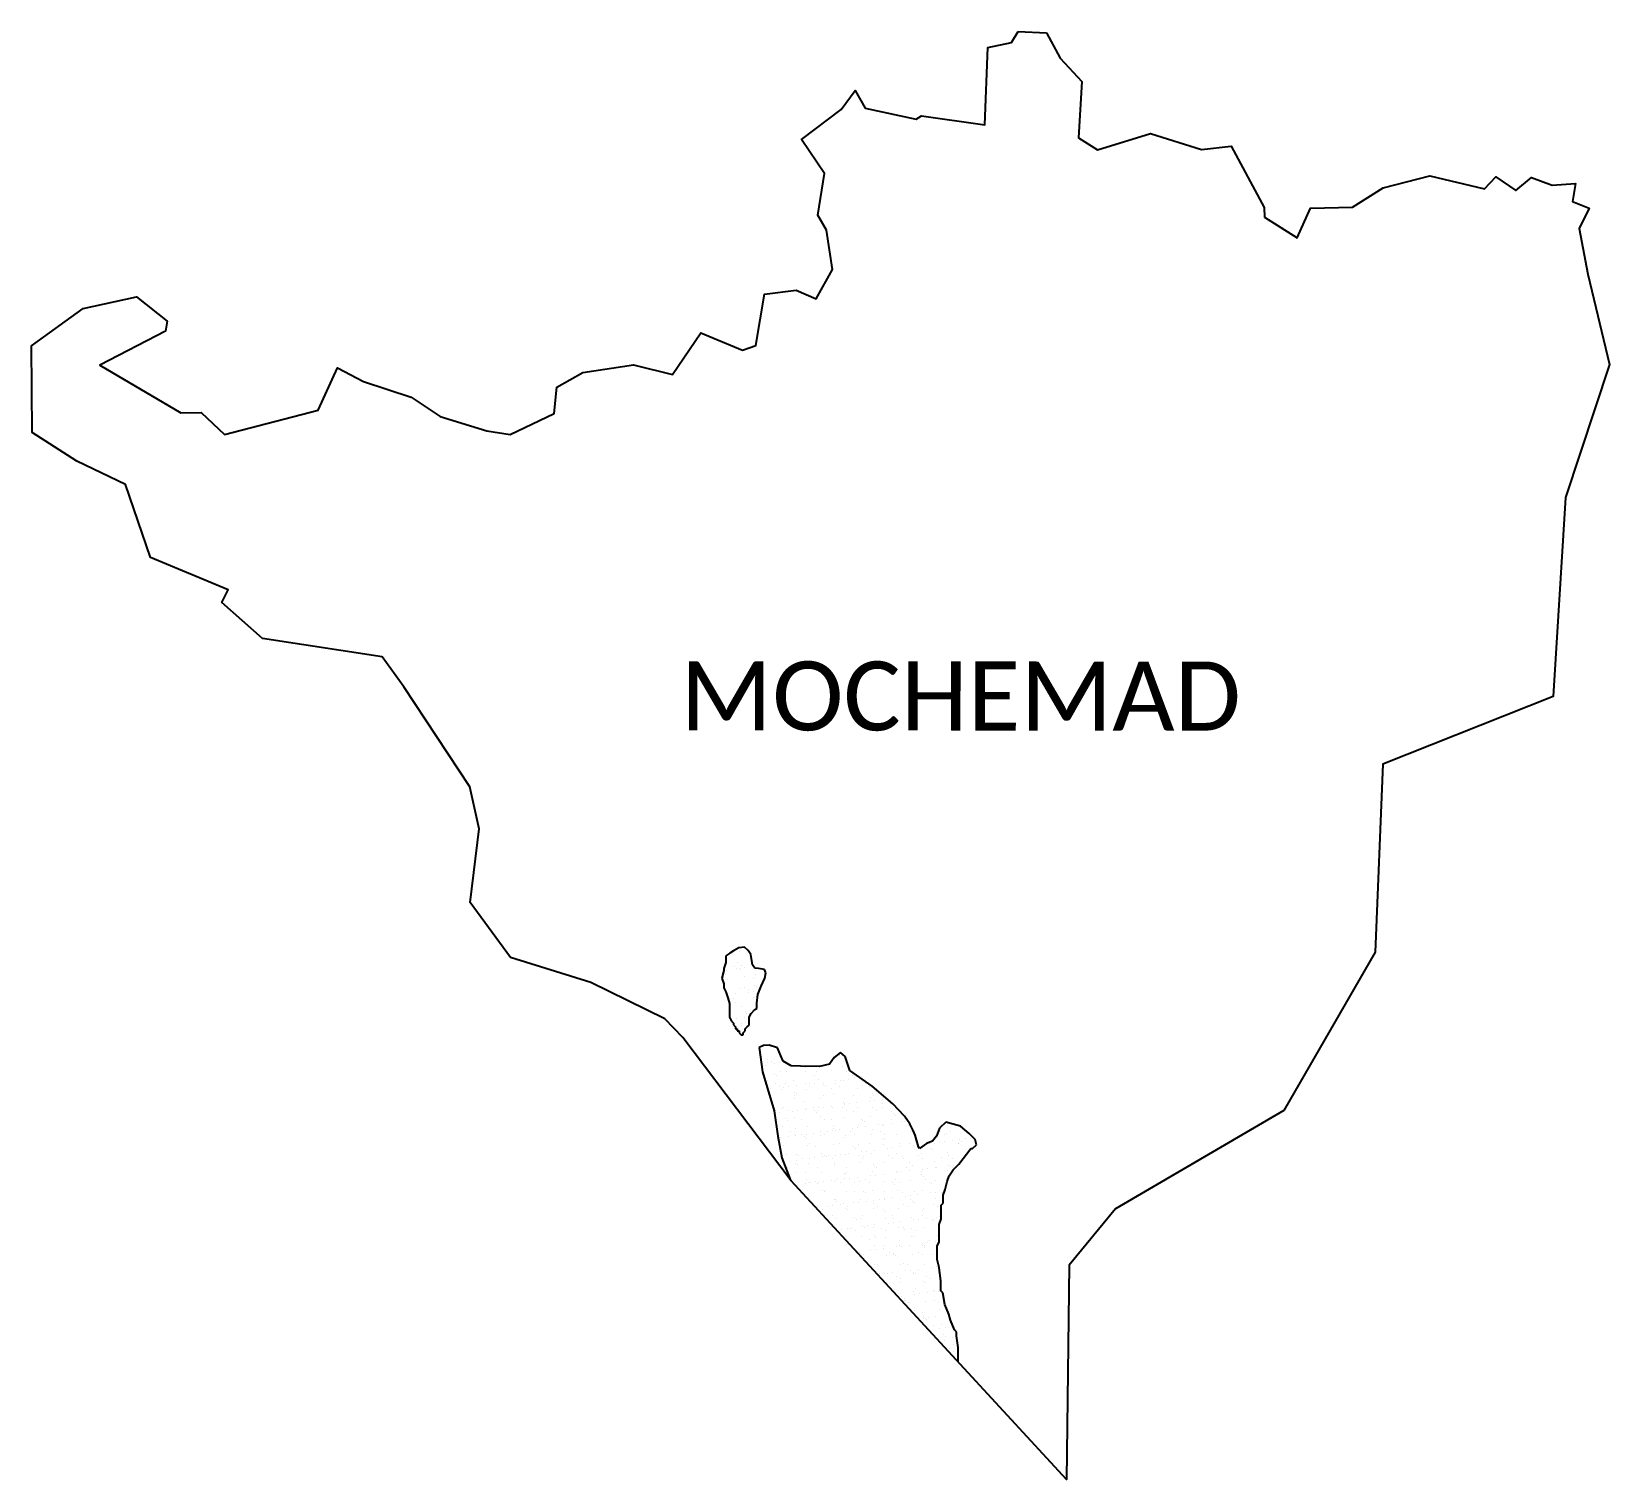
# Model space of a CAD drawing. Header units: metres. Extents: x 330680 to 359033, y 1746637 to 1931097.
# Drawn here: x 353962 to 357247, y 1746637 to 1749651 of the extents above; entities outside this region: 1.
import ezdxf

# ---------------------------------------------------------------- set-up
doc = ezdxf.new("R2010")
doc.units = ezdxf.units.M
for name, color, linetype in [('DITRICT NAME', 118, 'Continuous'), ('SAND DUNES', 42, 'Continuous'), ('VILLAGE NAME', 250, 'Continuous')]:
    doc.layers.add(name, color=color, linetype=linetype)

msp = doc.modelspace()

# ---------------------------------------------------------------- linework, layer by layer
at = {"color": 3}
for points in [[(356074.7, 1749648.5), (356103.5, 1749595.7), (356148.2, 1749546.8), (356141.6, 1749429.3), (356181.1, 1749404.6), (356291.1, 1749438.5), (356397.8, 1749405), (356459.1, 1749412), (356528.3, 1749284.6), (356529, 1749264.3), (356597, 1749221.6), (356624.2, 1749283.2), (356712, 1749285.2), (356775.7, 1749325.4), (356872.7, 1749350.3), (356986.6, 1749323.2), (357010, 1749348.6), (357051.7, 1749320.2), (357084.8, 1749347), (357127.4, 1749331.4), (357176.1, 1749334.5), (357170.3, 1749297.4), (357204.7, 1749283.4), (357183.5, 1749241.2), (357201.8, 1749145.8), (357246.9, 1748957.9), (357155.6, 1748680.8), (357129.4, 1748266.7), (356775.2, 1748125.8), (356759.3, 1747734.8), (356568.8, 1747405.2), (356218.7, 1747200.2), (356121.9, 1747083.2), (356116.4, 1746637.3), (355543.5, 1747259.1), (355317.7, 1747556.8), (355280.4, 1747595.7), (355126.5, 1747671.3), (354958.8, 1747723.4), (354874.7, 1747838.2), (354893.9, 1747991.6), (354874.5, 1748078.7), (354736.6, 1748286.9), (354691.5, 1748349.1), (354442.5, 1748387.3), (354357.8, 1748462.8), (354371.3, 1748488.9), (354209.5, 1748556.4), (354157.5, 1748707.9), (354056, 1748757), (353963.3, 1748816), (353961.8, 1748996.4), (354069.1, 1749074.2), (354180, 1749098.7), (354244.1, 1749048), (354240.4, 1749027.1), (354103.8, 1748956.5), (354272.3, 1748857), (354315, 1748858.2), (354363.8, 1748812.1), (354558.3, 1748863), (354598.8, 1748950.7), (354653, 1748922.6), (354752.1, 1748890.1), (354812.7, 1748849.4), (354909.7, 1748819.9), (354958.2, 1748811.9), (355049.7, 1748856), (355055.6, 1748910.4), (355109.3, 1748941), (355214.7, 1748956.9), (355296.2, 1748937), (355355.3, 1749024.1), (355441.9, 1748987.5), (355469.5, 1748997.2), (355488, 1749104.3), (355553.6, 1749112.3), (355595.1, 1749094.4), (355629, 1749155.7), (355616.5, 1749237.4), (355598.8, 1749268.4), (355612.9, 1749355.4), (355564.8, 1749425.9), (355647.7, 1749488.3), (355676.8, 1749528.1), (355697.4, 1749491.7), (355803.8, 1749468.6), (355814.9, 1749475.5), (355946.7, 1749457), (355953, 1749617.8), (356001.9, 1749628.2), (356016, 1749650.8)], [(356016, 1749650.8), (356074.7, 1749648.5)]]:
    msp.add_lwpolyline(points, dxfattribs=at)
at = {"layer": 'SAND DUNES'}
for p, q in [((355434.2, 1747744), (355423.4, 1747737.4)), ((355446.4, 1747745.4), (355434.2, 1747744)), ((355454.1, 1747738.2), (355446.4, 1747745.4)), ((355407.3, 1747713.1), (355403.2, 1747700.9)), ((355407.4, 1747717.1), (355407.3, 1747713.1)), ((355415.6, 1747732.5), (355407.4, 1747727.3)), ((355407.4, 1747727.3), (355407.4, 1747725.2)), ((355407.4, 1747725.2), (355407.4, 1747717.1)), ((355423.4, 1747737.4), (355415.6, 1747732.5)), ((355459.1, 1747729.8), (355454.1, 1747738.2)), ((355462.6, 1747708.2), (355459.1, 1747729.8)), ((355467.3, 1747701.2), (355462.6, 1747708.2)), ((355403.2, 1747696.9), (355399.1, 1747680.7)), ((355399.1, 1747680.7), (355403.1, 1747668.5)), ((355403.2, 1747700.9), (355403.2, 1747696.9)), ((355475.6, 1747700.9), (355467.3, 1747701.2)), ((355487.8, 1747698.7), (355475.6, 1747700.9)), ((355480.5, 1747663.8), (355488.6, 1747680.7)), ((355490.6, 1747691.7), (355487.8, 1747698.7)), ((355488.6, 1747680.7), (355490.6, 1747691.7)), ((355403.1, 1747668.5), (355403.1, 1747660.4)), ((355403.1, 1747660.4), (355407.1, 1747652.2)), ((355407.1, 1747652.2), (355411.1, 1747640)), ((355471.5, 1747628.3), (355473.8, 1747646.9)), ((355473.8, 1747646.9), (355480.5, 1747663.8)), ((355411.1, 1747640), (355415.1, 1747627.9)), ((355415.1, 1747627.9), (355415.1, 1747615.7)), ((355415.1, 1747615.7), (355415.1, 1747607.6)), ((355459.7, 1747607.4), (355467.8, 1747615.5)), ((355467.8, 1747615.5), (355471.9, 1747617.5)), ((355471.9, 1747617.5), (355471.5, 1747628.3)), ((355415.1, 1747607.6), (355415, 1747599.5)), ((355415, 1747599.5), (355419.1, 1747591.3)), ((355419.1, 1747591.3), (355423.1, 1747587.3)), ((355423.1, 1747587.3), (355423.1, 1747583.2)), ((355423.1, 1747583.2), (355427.1, 1747579.1)), ((355427.1, 1747579.1), (355427.1, 1747575.1)), ((355427.1, 1747575.1), (355431.2, 1747575.1)), ((355431.2, 1747575.1), (355431.2, 1747571)), ((355447.4, 1747575), (355451.5, 1747579)), ((355447.4, 1747570.9), (355447.4, 1747575)), ((355451.5, 1747579), (355455.6, 1747583.1)), ((355455.6, 1747599.3), (355459.7, 1747607.4)), ((355455.6, 1747595.3), (355455.6, 1747599.3)), ((355455.6, 1747587.1), (355455.6, 1747595.3)), ((355455.6, 1747583.1), (355455.6, 1747587.1)), ((355431.2, 1747571), (355435.2, 1747571)), ((355435.2, 1747571), (355435.2, 1747566.9)), ((355435.2, 1747566.9), (355439.3, 1747562.9)), ((355439.3, 1747562.9), (355443.3, 1747562.8)), ((355443.3, 1747566.9), (355447.4, 1747570.9)), ((355443.3, 1747562.8), (355443.3, 1747566.9)), ((355486, 1747540.4), (355476.5, 1747536.3)), ((355476.5, 1747536.3), (355483.6, 1747485.6)), ((355497.4, 1747541.4), (355486, 1747540.4)), ((355514.7, 1747535.8), (355497.4, 1747541.4)), ((355521.6, 1747519.1), (355514.7, 1747535.8)), ((355526.6, 1747507.6), (355521.6, 1747519.1)), ((355632.8, 1747515.3), (355623.2, 1747501.7)), ((355645.9, 1747525.9), (355632.8, 1747515.3)), ((355655.6, 1747517.5), (355645.9, 1747525.9)), ((355665.6, 1747488.1), (355655.6, 1747517.5)), ((355483.6, 1747485.6), (355507.6, 1747404.4)), ((355543.5, 1747498.4), (355526.6, 1747507.6)), ((355563, 1747497.2), (355543.5, 1747498.4)), ((355602.6, 1747496.8), (355563, 1747497.2)), ((355623.2, 1747501.7), (355602.6, 1747496.8)), ((355711.7, 1747455.9), (355665.6, 1747488.1)), ((355754.8, 1747419), (355711.7, 1747455.9)), ((355779, 1747393.7), (355754.8, 1747419)), ((355507.6, 1747404.4), (355515.6, 1747351.6)), ((355790.6, 1747377.3), (355779, 1747393.7)), ((355865, 1747381.2), (355852.2, 1747368.7)), ((355896.1, 1747372.7), (355865, 1747381.2)), ((355515.6, 1747351.6), (355523.5, 1747307)), ((355797.5, 1747363.6), (355790.6, 1747377.3)), ((355801.1, 1747353.6), (355797.5, 1747363.6)), ((355808.6, 1747329.6), (355801.1, 1747353.6)), ((355846, 1747351.5), (355837.3, 1747341.5)), ((355852.2, 1747368.7), (355846, 1747351.5)), ((355913.9, 1747357.1), (355896.1, 1747372.7)), ((355926.4, 1747344.8), (355913.9, 1747357.1)), ((355810.8, 1747326), (355808.6, 1747329.6)), ((355824.8, 1747336.8), (355810.8, 1747326)), ((355837.3, 1747341.5), (355824.8, 1747336.8)), ((355892.6, 1747293.5), (355917, 1747325.9)), ((355917, 1747325.9), (355921.1, 1747325.8)), ((355921.1, 1747325.8), (355928.8, 1747333.5)), ((355928.8, 1747333.5), (355926.4, 1747344.8)), ((355523.5, 1747307), (355541.4, 1747261.8)), ((355872.2, 1747269.2), (355880.4, 1747281.4)), ((355880.4, 1747281.4), (355892.6, 1747293.5)), ((355864, 1747240.9), (355868.1, 1747257.1)), ((355868.1, 1747257.1), (355872.2, 1747269.2)), ((355859.8, 1747212.5), (355859.9, 1747220.6)), ((355859.9, 1747228.7), (355864, 1747240.9)), ((355859.9, 1747220.6), (355859.9, 1747228.7)), ((355855.7, 1747196.3), (355855.8, 1747208.4)), ((355855.7, 1747184.1), (355855.7, 1747196.3)), ((355855.7, 1747180), (355855.7, 1747184.1)), ((355855.8, 1747208.4), (355859.8, 1747212.5)), ((355851.5, 1747151.7), (355851.6, 1747167.9)), ((355851.5, 1747147.6), (355851.5, 1747151.7)), ((355851.6, 1747167.9), (355855.7, 1747180)), ((355847.3, 1747115.2), (355847.4, 1747123.3)), ((355847.3, 1747103), (355847.3, 1747115.2)), ((355847.4, 1747123.3), (355851.4, 1747131.4)), ((355851.4, 1747131.4), (355851.5, 1747139.5)), ((355851.5, 1747139.5), (355851.5, 1747147.6)), ((355847.3, 1747098.9), (355847.3, 1747103)), ((355847.3, 1747094.9), (355847.3, 1747098.9)), ((355851.3, 1747078.6), (355847.3, 1747094.9)), ((355855.2, 1747050.2), (355851.3, 1747078.6)), ((355855.2, 1747042.1), (355855.2, 1747050.2)), ((355855.1, 1747029.9), (355855.2, 1747042.1)), ((355859.2, 1747025.9), (355855.1, 1747029.9)), ((355863.1, 1747001.5), (355859.2, 1747025.9)), ((355871.2, 1746981.2), (355863.1, 1747001.5)), ((355875.2, 1746969), (355871.2, 1746981.2)), ((355883.2, 1746948.7), (355875.2, 1746969)), ((355887.3, 1746944.6), (355883.2, 1746948.7)), ((355887.2, 1746936.5), (355887.3, 1746944.6)), ((355891.2, 1746912.2), (355887.2, 1746936.5)), ((355891.1, 1746887.8), (355891.2, 1746912.2)), ((355891.1, 1746881.8), (355891.1, 1746887.8))]:
    msp.add_line(p, q, dxfattribs=at)
at = {"layer": 'SAND DUNES', "linetype": 'Continuous'}
for p, q in [((355408.8, 1747716.4), (355408.8, 1747716.4)), ((355430.7, 1747712.2), (355430.7, 1747712.2)), ((355435.8, 1747737), (355435.8, 1747737)), ((355439.1, 1747706.8), (355439.1, 1747706.8)), ((355453.4, 1747737.5), (355453.4, 1747737.5)), ((355407.1, 1747687.5), (355407.1, 1747687.5)), ((355409.1, 1747697.1), (355409.1, 1747697.1)), ((355409.9, 1747677.9), (355409.9, 1747677.9)), ((355425.7, 1747703.9), (355425.7, 1747703.9)), ((355429.4, 1747700.5), (355429.4, 1747700.5)), ((355436.3, 1747700.6), (355436.3, 1747700.6)), ((355436.9, 1747698.5), (355436.9, 1747698.5)), ((355446.7, 1747701.9), (355446.7, 1747701.9)), ((355446.7, 1747684.5), (355446.7, 1747684.5)), ((355462.9, 1747704), (355462.9, 1747704)), ((355463.9, 1747679.6), (355463.9, 1747679.6)), ((355469.4, 1747687.4), (355469.4, 1747687.4)), ((355410.1, 1747645.4), (355410.1, 1747645.4)), ((355411.1, 1747645.6), (355411.1, 1747645.6)), ((355427.3, 1747647.7), (355427.3, 1747647.7)), ((355438.1, 1747660), (355438.1, 1747660)), ((355446.7, 1747662.1), (355446.7, 1747662.1)), ((355454.5, 1747651.2), (355454.5, 1747651.2)), ((355455.1, 1747656.7), (355455.1, 1747656.7)), ((355464.9, 1747652.5), (355464.9, 1747652.5)), ((355465, 1747641.1), (355465, 1747641.1)), ((355466.6, 1747666.2), (355466.6, 1747666.2)), ((355470.3, 1747662.8), (355470.3, 1747662.8)), ((355423.1, 1747637.4), (355423.1, 1747637.4)), ((355427.4, 1747629.4), (355427.4, 1747629.4)), ((355439.2, 1747621.4), (355439.2, 1747621.4)), ((355447.3, 1747611.1), (355447.3, 1747611.1)), ((355462.7, 1747612), (355462.7, 1747612)), ((355418.9, 1747594.9), (355418.9, 1747594.9)), ((355429.3, 1747596.2), (355429.3, 1747596.2)), ((355439.1, 1747587.2), (355439.1, 1747587.2)), ((355440.3, 1747582.9), (355440.3, 1747582.9)), ((355445.6, 1747598.3), (355445.6, 1747598.3)), ((355450.9, 1747607.7), (355450.9, 1747607.7)), ((355494.6, 1747511.7), (355494.6, 1747511.7)), ((355633.7, 1747511.9), (355633.7, 1747511.9)), ((355643.7, 1747520.1), (355643.7, 1747520.1)), ((355482.1, 1747499.4), (355482.1, 1747499.4)), ((355489.8, 1747499), (355489.8, 1747499)), ((355493.7, 1747505.4), (355493.7, 1747505.4)), ((355503, 1747506.3), (355503, 1747506.3)), ((355509.3, 1747502.9), (355509.3, 1747502.9)), ((355509.6, 1747480.7), (355509.6, 1747480.7)), ((355513.3, 1747477.3), (355513.3, 1747477.3)), ((355519.7, 1747504.2), (355519.7, 1747504.2)), ((355521.9, 1747487.4), (355521.9, 1747487.4)), ((355533.3, 1747486.8), (355533.3, 1747486.8)), ((355573, 1747487), (355573, 1747487)), ((355573.5, 1747494.6), (355573.5, 1747494.6)), ((355590.9, 1747478.6), (355590.9, 1747478.6)), ((355595.6, 1747486.7), (355595.6, 1747486.7)), ((355627.1, 1747488.8), (355627.1, 1747488.8)), ((355627.6, 1747506.1), (355627.6, 1747506.1)), ((355651, 1747495.9), (355651, 1747495.9)), ((355651.3, 1747507.2), (355651.3, 1747507.2)), ((355657.9, 1747486.6), (355657.9, 1747486.6)), ((355670.9, 1747477.6), (355670.9, 1747477.6)), ((355494.8, 1747466.8), (355494.8, 1747466.8)), ((355500.4, 1747450), (355500.4, 1747450)), ((355510.6, 1747461.5), (355510.6, 1747461.5)), ((355519, 1747456.1), (355519, 1747456.1)), ((355523, 1747448.9), (355523, 1747448.9)), ((355527.6, 1747453.5), (355527.6, 1747453.5)), ((355530.7, 1747461.3), (355530.7, 1747461.3)), ((355538, 1747454.8), (355538, 1747454.8)), ((355548.9, 1747468.6), (355548.9, 1747468.6)), ((355554.3, 1747456.9), (355554.3, 1747456.9)), ((355572.9, 1747461.4), (355572.9, 1747461.4)), ((355574.2, 1747448.5), (355574.2, 1747448.5)), ((355581.3, 1747456), (355581.3, 1747456)), ((355581.4, 1747460.4), (355581.4, 1747460.4)), ((355591.9, 1747461.7), (355591.9, 1747461.7)), ((355601.2, 1747469.1), (355601.2, 1747469.1)), ((355608.1, 1747463.8), (355608.1, 1747463.8)), ((355610.7, 1747460.3), (355610.7, 1747460.3)), ((355614.4, 1747456.9), (355614.4, 1747456.9)), ((355628.2, 1747450.2), (355628.2, 1747450.2)), ((355635.1, 1747461.3), (355635.1, 1747461.3)), ((355635.3, 1747467.3), (355635.3, 1747467.3)), ((355643.6, 1747455.9), (355643.6, 1747455.9)), ((355645.7, 1747468.6), (355645.7, 1747468.6)), ((355652.4, 1747468.6), (355652.4, 1747468.6)), ((355662, 1747470.7), (355662, 1747470.7)), ((355674.6, 1747474.2), (355674.6, 1747474.2)), ((355680.5, 1747450.7), (355680.5, 1747450.7)), ((355691.9, 1747458.2), (355691.9, 1747458.2)), ((355697.4, 1747461.2), (355697.4, 1747461.2)), ((355705.8, 1747455.8), (355705.8, 1747455.8)), ((355526.5, 1747411.4), (355526.5, 1747411.4)), ((355549.3, 1747436.7), (355549.3, 1747436.7)), ((355550, 1747430), (355550, 1747430)), ((355550.5, 1747443), (355550.5, 1747443)), ((355554.2, 1747439.6), (355554.2, 1747439.6)), ((355571.5, 1747423.6), (355571.5, 1747423.6)), ((355588.8, 1747411.3), (355588.8, 1747411.3)), ((355599.7, 1747411), (355599.7, 1747411)), ((355602.3, 1747430.5), (355602.3, 1747430.5)), ((355610.1, 1747412.3), (355610.1, 1747412.3)), ((355611.6, 1747436.6), (355611.6, 1747436.6)), ((355626.4, 1747414.4), (355626.4, 1747414.4)), ((355629.3, 1747411.7), (355629.3, 1747411.7)), ((355631.7, 1747440.9), (355631.7, 1747440.9)), ((355651.1, 1747411.2), (355651.1, 1747411.2)), ((355651.6, 1747422.6), (355651.6, 1747422.6)), ((355653.5, 1747430.1), (355653.5, 1747430.1)), ((355653.6, 1747417.9), (355653.6, 1747417.9)), ((355655.2, 1747419.2), (355655.2, 1747419.2)), ((355664, 1747419.2), (355664, 1747419.2)), ((355673.8, 1747436.5), (355673.8, 1747436.5)), ((355680.2, 1747421.3), (355680.2, 1747421.3)), ((355681.7, 1747412.1), (355681.7, 1747412.1)), ((355707.4, 1747424.8), (355707.4, 1747424.8)), ((355707.5, 1747431.8), (355707.5, 1747431.8)), ((355711.7, 1747439.9), (355711.7, 1747439.9)), ((355713.4, 1747411.1), (355713.4, 1747411.1)), ((355715.4, 1747436.5), (355715.4, 1747436.5)), ((355717.8, 1747426.1), (355717.8, 1747426.1)), ((355732.8, 1747420.5), (355732.8, 1747420.5)), ((355732.8, 1747411.7), (355732.8, 1747411.7)), ((355734.1, 1747428.2), (355734.1, 1747428.2)), ((355511.3, 1747406.2), (355511.3, 1747406.2)), ((355518.7, 1747400.6), (355518.7, 1747400.6)), ((355524.1, 1747410.3), (355524.1, 1747410.3)), ((355531.2, 1747387.9), (355531.2, 1747387.9)), ((355534.9, 1747384.5), (355534.9, 1747384.5)), ((355535, 1747406), (355535, 1747406)), ((355545.8, 1747404.1), (355545.8, 1747404.1)), ((355551.1, 1747391.5), (355551.1, 1747391.5)), ((355556.3, 1747405.4), (355556.3, 1747405.4)), ((355565.3, 1747386.6), (355565.3, 1747386.6)), ((355572.5, 1747407.5), (355572.5, 1747407.5)), ((355575.3, 1747409.9), (355575.3, 1747409.9)), ((355591.4, 1747405.2), (355591.4, 1747405.2)), ((355595, 1747401.9), (355595, 1747401.9)), ((355597.2, 1747405.9), (355597.2, 1747405.9)), ((355603.5, 1747392), (355603.5, 1747392)), ((355612.4, 1747385.8), (355612.4, 1747385.8)), ((355627.5, 1747386.4), (355627.5, 1747386.4)), ((355654.6, 1747391.5), (355654.6, 1747391.5)), ((355659.5, 1747405.8), (355659.5, 1747405.8)), ((355672.6, 1747403.2), (355672.6, 1747403.2)), ((355689.8, 1747386.3), (355689.8, 1747386.3)), ((355692.4, 1747384.9), (355692.4, 1747384.9)), ((355696.1, 1747381.5), (355696.1, 1747381.5)), ((355708.6, 1747393.3), (355708.6, 1747393.3)), ((355721.8, 1747405.7), (355721.8, 1747405.7)), ((355752.1, 1747386.2), (355752.1, 1747386.2)), ((355752.4, 1747378.7), (355752.4, 1747378.7)), ((355752.6, 1747402.2), (355752.6, 1747402.2)), ((355756.3, 1747398.8), (355756.3, 1747398.8)), ((355761, 1747393.8), (355761, 1747393.8)), ((355773.6, 1747382.8), (355773.6, 1747382.8)), ((355779.5, 1747382.2), (355779.5, 1747382.2)), ((355520.7, 1747349.1), (355520.7, 1747349.1)), ((355525.3, 1747371.8), (355525.3, 1747371.8)), ((355536.9, 1747351.2), (355536.9, 1747351.2)), ((355542.5, 1747361.3), (355542.5, 1747361.3)), ((355550.9, 1747355.9), (355550.9, 1747355.9)), ((355552.2, 1747368.5), (355552.2, 1747368.5)), ((355552.2, 1747353), (355552.2, 1747353)), ((355564.1, 1747354.6), (355564.1, 1747354.6)), ((355572, 1747350.2), (355572, 1747350.2)), ((355574.5, 1747356), (355574.5, 1747356)), ((355575.7, 1747346.8), (355575.7, 1747346.8)), ((355576.4, 1747371.4), (355576.4, 1747371.4)), ((355590.8, 1747358.1), (355590.8, 1747358.1)), ((355604.6, 1747353.4), (355604.6, 1747353.4)), ((355604.8, 1747361.2), (355604.8, 1747361.2)), ((355613.2, 1747355.8), (355613.2, 1747355.8)), ((355618, 1747361.5), (355618, 1747361.5)), ((355628.4, 1747362.9), (355628.4, 1747362.9)), ((355630.4, 1747373.1), (355630.4, 1747373.1)), ((355632.2, 1747367.5), (355632.2, 1747367.5)), ((355635.9, 1747364.1), (355635.9, 1747364.1)), ((355644.6, 1747365), (355644.6, 1747365)), ((355653.2, 1747348.1), (355653.2, 1747348.1)), ((355655.7, 1747353), (355655.7, 1747353)), ((355667.1, 1747361.1), (355667.1, 1747361.1)), ((355671.8, 1747368.4), (355671.8, 1747368.4)), ((355675.5, 1747355.6), (355675.5, 1747355.6)), ((355682.2, 1747369.8), (355682.2, 1747369.8)), ((355682.8, 1747373.6), (355682.8, 1747373.6)), ((355698.5, 1747371.9), (355698.5, 1747371.9)), ((355709.8, 1747354.8), (355709.8, 1747354.8)), ((355713.4, 1747365.5), (355713.4, 1747365.5)), ((355725.7, 1747375.3), (355725.7, 1747375.3)), ((355729.4, 1747360.9), (355729.4, 1747360.9)), ((355733.3, 1747347.2), (355733.3, 1747347.2)), ((355734, 1747373.2), (355734, 1747373.2)), ((355736.1, 1747376.7), (355736.1, 1747376.7)), ((355737.8, 1747355.5), (355737.8, 1747355.5)), ((355762.1, 1747355.2), (355762.1, 1747355.2)), ((355788, 1747374.9), (355788, 1747374.9)), ((355791.6, 1747360.8), (355791.6, 1747360.8)), ((355793.5, 1747364.5), (355793.5, 1747364.5)), ((355797.1, 1747361.1), (355797.1, 1747361.1)), ((355800.1, 1747355.4), (355800.1, 1747355.4)), ((355853.9, 1747360.7), (355853.9, 1747360.7)), ((355862.3, 1747355.3), (355862.3, 1747355.3)), ((355867.3, 1747356.6), (355867.3, 1747356.6)), ((355874.7, 1747362.4), (355874.7, 1747362.4)), ((355905.5, 1747346.6), (355905.5, 1747346.6)), ((355915.9, 1747347.9), (355915.9, 1747347.9)), ((355518.9, 1747336.5), (355518.9, 1747336.5)), ((355526.4, 1747333.3), (355526.4, 1747333.3)), ((355532.9, 1747313.5), (355532.9, 1747313.5)), ((355553.4, 1747314.4), (355553.4, 1747314.4)), ((355577.5, 1747332.8), (355577.5, 1747332.8)), ((355581.2, 1747336.4), (355581.2, 1747336.4)), ((355593.1, 1747330.8), (355593.1, 1747330.8)), ((355605.7, 1747314.9), (355605.7, 1747314.9)), ((355612.9, 1747312.5), (355612.9, 1747312.5)), ((355631.6, 1747334.6), (355631.6, 1747334.6)), ((355643.5, 1747336.3), (355643.5, 1747336.3)), ((355646.6, 1747313.5), (355646.6, 1747313.5)), ((355656.9, 1747314.5), (355656.9, 1747314.5)), ((355662.9, 1747315.5), (355662.9, 1747315.5)), ((355673.1, 1747329.8), (355673.1, 1747329.8)), ((355676.8, 1747326.4), (355676.8, 1747326.4)), ((355683.9, 1747335.1), (355683.9, 1747335.1)), ((355690.1, 1747319), (355690.1, 1747319)), ((355700.5, 1747320.3), (355700.5, 1747320.3)), ((355705.8, 1747336.2), (355705.8, 1747336.2)), ((355710.9, 1747316.2), (355710.9, 1747316.2)), ((355716.8, 1747322.4), (355716.8, 1747322.4)), ((355735.1, 1747334.6), (355735.1, 1747334.6)), ((355736.9, 1747343.8), (355736.9, 1747343.8)), ((355743.9, 1747325.9), (355743.9, 1747325.9)), ((355754.3, 1747327.8), (355754.3, 1747327.8)), ((355754.4, 1747327.2), (355754.4, 1747327.2)), ((355763.2, 1747316.7), (355763.2, 1747316.7)), ((355768.1, 1747336.1), (355768.1, 1747336.1)), ((355770.6, 1747329.3), (355770.6, 1747329.3)), ((355789.1, 1747336.4), (355789.1, 1747336.4)), ((355797.8, 1747332.8), (355797.8, 1747332.8)), ((355814.4, 1747316.3), (355814.4, 1747316.3)), ((355824.5, 1747336.2), (355824.5, 1747336.2)), ((355830.4, 1747336), (355830.4, 1747336)), ((355834.3, 1747326.8), (355834.3, 1747326.8)), ((355838, 1747323.4), (355838, 1747323.4)), ((355841.5, 1747336.9), (355841.5, 1747336.9)), ((355851.7, 1747339.7), (355851.7, 1747339.7)), ((355862.1, 1747341), (355862.1, 1747341)), ((355868.4, 1747318), (355868.4, 1747318)), ((355878.4, 1747343.1), (355878.4, 1747343.1)), ((355892.6, 1747336.4), (355892.6, 1747336.4)), ((355892.6, 1747335.9), (355892.6, 1747335.9)), ((355894.5, 1747344.1), (355894.5, 1747344.1)), ((355898.2, 1747340.7), (355898.2, 1747340.7)), ((355915.5, 1747324.7), (355915.5, 1747324.7)), ((355528.5, 1747298.3), (355528.5, 1747298.3)), ((355534.9, 1747286.4), (355534.9, 1747286.4)), ((355538.9, 1747299.7), (355538.9, 1747299.7)), ((355552.7, 1747295.1), (355552.7, 1747295.1)), ((355555.2, 1747301.7), (355555.2, 1747301.7)), ((355556.4, 1747291.8), (355556.4, 1747291.8)), ((355558.5, 1747311.1), (355558.5, 1747311.1)), ((355566.9, 1747305.7), (355566.9, 1747305.7)), ((355578.7, 1747294.3), (355578.7, 1747294.3)), ((355582.4, 1747305.2), (355582.4, 1747305.2)), ((355592.8, 1747306.6), (355592.8, 1747306.6)), ((355597.2, 1747286.3), (355597.2, 1747286.3)), ((355609, 1747308.6), (355609, 1747308.6)), ((355616.6, 1747309.1), (355616.6, 1747309.1)), ((355620.8, 1747311), (355620.8, 1747311)), ((355629.2, 1747305.6), (355629.2, 1747305.6)), ((355632.7, 1747296), (355632.7, 1747296)), ((355633.9, 1747293.1), (355633.9, 1747293.1)), ((355636.2, 1747312.1), (355636.2, 1747312.1)), ((355659.5, 1747286.2), (355659.5, 1747286.2)), ((355683.1, 1747310.9), (355683.1, 1747310.9)), ((355685, 1747296.5), (355685, 1747296.5)), ((355691.5, 1747305.5), (355691.5, 1747305.5)), ((355694.1, 1747310.4), (355694.1, 1747310.4)), ((355713.9, 1747292.1), (355713.9, 1747292.1)), ((355717.6, 1747288.7), (355717.6, 1747288.7)), ((355721.8, 1747286.1), (355721.8, 1747286.1)), ((355736.2, 1747296.1), (355736.2, 1747296.1)), ((355745.3, 1747310.8), (355745.3, 1747310.8)), ((355753.8, 1747305.4), (355753.8, 1747305.4)), ((355774.1, 1747309.5), (355774.1, 1747309.5)), ((355777.8, 1747306.1), (355777.8, 1747306.1)), ((355784, 1747285.9), (355784, 1747285.9)), ((355788.9, 1747279.9), (355788.9, 1747279.9)), ((355790.2, 1747297.9), (355790.2, 1747297.9)), ((355795.1, 1747290.1), (355795.1, 1747290.1)), ((355807.6, 1747310.7), (355807.6, 1747310.7)), ((355816, 1747305.3), (355816, 1747305.3)), ((355816.1, 1747283.4), (355816.1, 1747283.4)), ((355826.5, 1747284.7), (355826.5, 1747284.7)), ((355842.6, 1747298.3), (355842.6, 1747298.3)), ((355842.8, 1747286.8), (355842.8, 1747286.8)), ((355846.3, 1747285.8), (355846.3, 1747285.8)), ((355855.3, 1747307.4), (355855.3, 1747307.4)), ((355869.6, 1747279.5), (355869.6, 1747279.5)), ((355869.9, 1747310.6), (355869.9, 1747310.6)), ((355869.9, 1747290.3), (355869.9, 1747290.3)), ((355875.2, 1747289.1), (355875.2, 1747289.1)), ((355878.3, 1747305.2), (355878.3, 1747305.2)), ((355878.8, 1747285.7), (355878.8, 1747285.7)), ((355880.3, 1747291.6), (355880.3, 1747291.6)), ((355893.7, 1747297.9), (355893.7, 1747297.9)), ((355554.5, 1747275.9), (355554.5, 1747275.9)), ((355557.2, 1747250.2), (355557.2, 1747250.2)), ((355573.5, 1747252.3), (355573.5, 1747252.3)), ((355573.7, 1747275.8), (355573.7, 1747275.8)), ((355574.5, 1747261), (355574.5, 1747261)), ((355579.8, 1747255.8), (355579.8, 1747255.8)), ((355582.9, 1747255.6), (355582.9, 1747255.6)), ((355593.6, 1747257.4), (355593.6, 1747257.4)), ((355597.2, 1747254), (355597.2, 1747254)), ((355600.6, 1747255.8), (355600.6, 1747255.8)), ((355606.8, 1747276.4), (355606.8, 1747276.4)), ((355611, 1747257.1), (355611, 1747257.1)), ((355627.3, 1747259.2), (355627.3, 1747259.2)), ((355633.8, 1747257.5), (355633.8, 1747257.5)), ((355636.7, 1747260.9), (355636.7, 1747260.9)), ((355645.2, 1747255.5), (355645.2, 1747255.5)), ((355653.8, 1747274.8), (355653.8, 1747274.8)), ((355654.5, 1747262.7), (355654.5, 1747262.7)), ((355657.4, 1747271.4), (355657.4, 1747271.4)), ((355658, 1747275.9), (355658, 1747275.9)), ((355664.9, 1747264), (355664.9, 1747264)), ((355674.8, 1747255.4), (355674.8, 1747255.4)), ((355681.2, 1747266.1), (355681.2, 1747266.1)), ((355686.2, 1747258), (355686.2, 1747258)), ((355699, 1747260.8), (355699, 1747260.8)), ((355707.4, 1747255.4), (355707.4, 1747255.4)), ((355708.4, 1747269.6), (355708.4, 1747269.6)), ((355712, 1747277.7), (355712, 1747277.7)), ((355718.8, 1747270.9), (355718.8, 1747270.9)), ((355735, 1747273), (355735, 1747273)), ((355735, 1747272.7), (355735, 1747272.7)), ((355737.3, 1747257.6), (355737.3, 1747257.6)), ((355754.8, 1747254.4), (355754.8, 1747254.4)), ((355758.5, 1747251), (355758.5, 1747251)), ((355761.3, 1747260.7), (355761.3, 1747260.7)), ((355762.2, 1747276.5), (355762.2, 1747276.5)), ((355764.4, 1747278.2), (355764.4, 1747278.2)), ((355769.7, 1747255.3), (355769.7, 1747255.3)), ((355772.6, 1747277.8), (355772.6, 1747277.8)), ((355791.3, 1747259.3), (355791.3, 1747259.3)), ((355815, 1747271.7), (355815, 1747271.7)), ((355815.5, 1747277.7), (355815.5, 1747277.7)), ((355818.7, 1747268.4), (355818.7, 1747268.4)), ((355823.6, 1747260.6), (355823.6, 1747260.6)), ((355832, 1747255.2), (355832, 1747255.2)), ((355836, 1747252.3), (355836, 1747252.3)), ((355843.7, 1747259.8), (355843.7, 1747259.8)), ((355607.9, 1747237.8), (355607.9, 1747237.8)), ((355613.2, 1747236.1), (355613.2, 1747236.1)), ((355614.6, 1747238), (355614.6, 1747238)), ((355634.4, 1747219.7), (355634.4, 1747219.7)), ((355634.9, 1747219), (355634.9, 1747219)), ((355638.1, 1747216.3), (355638.1, 1747216.3)), ((355659.1, 1747237.4), (355659.1, 1747237.4)), ((355675.5, 1747236), (355675.5, 1747236)), ((355683.2, 1747214.6), (355683.2, 1747214.6)), ((355687.3, 1747219.4), (355687.3, 1747219.4)), ((355694.6, 1747237.1), (355694.6, 1747237.1)), ((355698.3, 1747233.7), (355698.3, 1747233.7)), ((355699.4, 1747216.7), (355699.4, 1747216.7)), ((355713.1, 1747239.1), (355713.1, 1747239.1)), ((355715.6, 1747217.7), (355715.6, 1747217.7)), ((355726.6, 1747220.2), (355726.6, 1747220.2)), ((355737, 1747221.5), (355737, 1747221.5)), ((355737.7, 1747235.9), (355737.7, 1747235.9)), ((355738.4, 1747219), (355738.4, 1747219)), ((355753.3, 1747223.6), (355753.3, 1747223.6)), ((355765.5, 1747239.6), (355765.5, 1747239.6)), ((355775.8, 1747235), (355775.8, 1747235)), ((355780.5, 1747227.1), (355780.5, 1747227.1)), ((355790.9, 1747228.4), (355790.9, 1747228.4)), ((355792.5, 1747220.8), (355792.5, 1747220.8)), ((355795.7, 1747216.7), (355795.7, 1747216.7)), ((355800, 1747235.8), (355800, 1747235.8)), ((355807.2, 1747230.5), (355807.2, 1747230.5)), ((355816.6, 1747239.2), (355816.6, 1747239.2)), ((355834.3, 1747234), (355834.3, 1747234)), ((355844.8, 1747235.3), (355844.8, 1747235.3)), ((355844.8, 1747221.3), (355844.8, 1747221.3)), ((355855.8, 1747234), (355855.8, 1747234)), ((355859.5, 1747230.6), (355859.5, 1747230.6)), ((355861, 1747237.4), (355861, 1747237.4)), ((355590.4, 1747210.9), (355590.4, 1747210.9)), ((355598.9, 1747205.4), (355598.9, 1747205.4)), ((355609.1, 1747199.3), (355609.1, 1747199.3)), ((355618.9, 1747206.4), (355618.9, 1747206.4)), ((355629.1, 1747186), (355629.1, 1747186)), ((355629.3, 1747207.7), (355629.3, 1747207.7)), ((355645.6, 1747209.8), (355645.6, 1747209.8)), ((355652.7, 1747210.7), (355652.7, 1747210.7)), ((355655.4, 1747200.3), (355655.4, 1747200.3)), ((355660.2, 1747198.8), (355660.2, 1747198.8)), ((355661.1, 1747205.3), (355661.1, 1747205.3)), ((355672.8, 1747213.3), (355672.8, 1747213.3)), ((355675.3, 1747182), (355675.3, 1747182)), ((355688.4, 1747180.9), (355688.4, 1747180.9)), ((355691.4, 1747185.9), (355691.4, 1747185.9)), ((355714.3, 1747200.6), (355714.3, 1747200.6)), ((355715, 1747210.6), (355715, 1747210.6)), ((355723.4, 1747205.2), (355723.4, 1747205.2)), ((355735.5, 1747199.4), (355735.5, 1747199.4)), ((355739.1, 1747196), (355739.1, 1747196)), ((355753.7, 1747185.8), (355753.7, 1747185.8)), ((355766.6, 1747201.1), (355766.6, 1747201.1)), ((355777.3, 1747210.5), (355777.3, 1747210.5)), ((355785.7, 1747205.1), (355785.7, 1747205.1)), ((355793.6, 1747182.2), (355793.6, 1747182.2)), ((355799.3, 1747213.3), (355799.3, 1747213.3)), ((355816, 1747185.7), (355816, 1747185.7)), ((355816.7, 1747197.3), (355816.7, 1747197.3)), ((355817.8, 1747200.7), (355817.8, 1747200.7)), ((355825.4, 1747181.1), (355825.4, 1747181.1)), ((355839.6, 1747210.4), (355839.6, 1747210.4)), ((355845.9, 1747182.7), (355845.9, 1747182.7)), ((355848, 1747205), (355848, 1747205)), ((355852.6, 1747184.5), (355852.6, 1747184.5)), ((355636, 1747180.4), (355636, 1747180.4)), ((355637.2, 1747157), (355637.2, 1747157)), ((355647.6, 1747158.3), (355647.6, 1747158.3)), ((355661.4, 1747160.3), (355661.4, 1747160.3)), ((355663.8, 1747160.4), (355663.8, 1747160.4)), ((355668.7, 1747160.6), (355668.7, 1747160.6)), ((355677.1, 1747155.2), (355677.1, 1747155.2)), ((355679, 1747178.6), (355679, 1747178.6)), ((355691, 1747163.9), (355691, 1747163.9)), ((355696.3, 1747162.6), (355696.3, 1747162.6)), ((355701.4, 1747165.2), (355701.4, 1747165.2)), ((355715.4, 1747162.1), (355715.4, 1747162.1)), ((355717.7, 1747167.3), (355717.7, 1747167.3)), ((355731, 1747160.5), (355731, 1747160.5)), ((355739.4, 1747155.1), (355739.4, 1747155.1)), ((355739.6, 1747180.5), (355739.6, 1747180.5)), ((355744.9, 1747170.8), (355744.9, 1747170.8)), ((355755.3, 1747172.1), (355755.3, 1747172.1)), ((355756.5, 1747180), (355756.5, 1747180)), ((355767.7, 1747162.5), (355767.7, 1747162.5)), ((355771.6, 1747174.2), (355771.6, 1747174.2)), ((355776.3, 1747161.7), (355776.3, 1747161.7)), ((355780, 1747158.3), (355780, 1747158.3)), ((355793.3, 1747160.4), (355793.3, 1747160.4)), ((355798.7, 1747177.6), (355798.7, 1747177.6)), ((355801.7, 1747155), (355801.7, 1747155)), ((355809.2, 1747179), (355809.2, 1747179)), ((355818.9, 1747162.1), (355818.9, 1747162.1)), ((355836.5, 1747179), (355836.5, 1747179)), ((355840.2, 1747175.6), (355840.2, 1747175.6)), ((355689.5, 1747142.4), (355689.5, 1747142.4)), ((355707.4, 1747135.7), (355707.4, 1747135.7)), ((355716.1, 1747144.3), (355716.1, 1747144.3)), ((355716.5, 1747123.5), (355716.5, 1747123.5)), ((355719.7, 1747115.8), (355719.7, 1747115.8)), ((355719.8, 1747140.9), (355719.8, 1747140.9)), ((355736, 1747117.9), (355736, 1747117.9)), ((355737.2, 1747124.9), (355737.2, 1747124.9)), ((355740.7, 1747141.9), (355740.7, 1747141.9)), ((355763.1, 1747121.3), (355763.1, 1747121.3)), ((355768.9, 1747124), (355768.9, 1747124)), ((355769.7, 1747135.6), (355769.7, 1747135.6)), ((355773.6, 1747122.7), (355773.6, 1747122.7)), ((355789.8, 1747124.7), (355789.8, 1747124.7)), ((355794.7, 1747143.7), (355794.7, 1747143.7)), ((355797.3, 1747142.3), (355797.3, 1747142.3)), ((355817, 1747128.2), (355817, 1747128.2)), ((355817.2, 1747123.9), (355817.2, 1747123.9)), ((355820, 1747123.6), (355820, 1747123.6)), ((355820.9, 1747120.6), (355820.9, 1747120.6)), ((355827.4, 1747129.6), (355827.4, 1747129.6)), ((355832, 1747135.5), (355832, 1747135.5)), ((355843.7, 1747131.6), (355843.7, 1747131.6)), ((355847.1, 1747144.2), (355847.1, 1747144.2)), ((355682.1, 1747111), (355682.1, 1747111)), ((355684.7, 1747110.5), (355684.7, 1747110.5)), ((355690.6, 1747103.8), (355690.6, 1747103.8)), ((355693.1, 1747105.1), (355693.1, 1747105.1)), ((355709.3, 1747114.4), (355709.3, 1747114.4)), ((355717.6, 1747085), (355717.6, 1747085)), ((355723.4, 1747085.6), (355723.4, 1747085.6)), ((355741.8, 1747103.4), (355741.8, 1747103.4)), ((355747, 1747110.4), (355747, 1747110.4)), ((355755.4, 1747105), (355755.4, 1747105)), ((355757, 1747106.6), (355757, 1747106.6)), ((355760.7, 1747103.2), (355760.7, 1747103.2)), ((355770, 1747085.5), (355770, 1747085.5)), ((355778, 1747087.2), (355778, 1747087.2)), ((355785.7, 1747085.5), (355785.7, 1747085.5)), ((355795.8, 1747105.1), (355795.8, 1747105.1)), ((355809.2, 1747110.2), (355809.2, 1747110.2)), ((355817.6, 1747104.8), (355817.6, 1747104.8)), ((355821.1, 1747085), (355821.1, 1747085)), ((355838.2, 1747104.5), (355838.2, 1747104.5)), ((355847.9, 1747085.4), (355847.9, 1747085.4)), ((355717.8, 1747069.9), (355717.8, 1747069.9)), ((355727.5, 1747065), (355727.5, 1747065)), ((355737.7, 1747051.6), (355737.7, 1747051.6)), ((355738, 1747066.3), (355738, 1747066.3)), ((355742.9, 1747064.9), (355742.9, 1747064.9)), ((355754.2, 1747068.4), (355754.2, 1747068.4)), ((355762.9, 1747060.2), (355762.9, 1747060.2)), ((355771.3, 1747054.8), (355771.3, 1747054.8)), ((355781.4, 1747071.9), (355781.4, 1747071.9)), ((355791.8, 1747073.2), (355791.8, 1747073.2)), ((355797, 1747066.6), (355797, 1747066.6)), ((355797.9, 1747068.9), (355797.9, 1747068.9)), ((355801.5, 1747065.5), (355801.5, 1747065.5)), ((355808.1, 1747075.3), (355808.1, 1747075.3)), ((355818.9, 1747049.5), (355818.9, 1747049.5)), ((355825.2, 1747060.1), (355825.2, 1747060.1)), ((355833.6, 1747054.7), (355833.6, 1747054.7)), ((355835.3, 1747078.8), (355835.3, 1747078.8)), ((355845.7, 1747080.1), (355845.7, 1747080.1)), ((355849.3, 1747067.1), (355849.3, 1747067.1)), ((355741.4, 1747048.2), (355741.4, 1747048.2)), ((355758.7, 1747032.2), (355758.7, 1747032.2)), ((355771.1, 1747046.9), (355771.1, 1747046.9)), ((355772.5, 1747019), (355772.5, 1747019)), ((355798.1, 1747028.1), (355798.1, 1747028.1)), ((355799.7, 1747022.5), (355799.7, 1747022.5)), ((355801.6, 1747035.4), (355801.6, 1747035.4)), ((355810.1, 1747023.8), (355810.1, 1747023.8)), ((355822.3, 1747046.5), (355822.3, 1747046.5)), ((355826.4, 1747025.9), (355826.4, 1747025.9)), ((355838.7, 1747031.2), (355838.7, 1747031.2)), ((355842.4, 1747027.8), (355842.4, 1747027.8)), ((355850.4, 1747028.5), (355850.4, 1747028.5)), ((355853.5, 1747029.4), (355853.5, 1747029.4)), ((355778.5, 1747013.8), (355778.5, 1747013.8)), ((355778.9, 1747010.1), (355778.9, 1747010.1)), ((355782.2, 1747010.5), (355782.2, 1747010.5)), ((355787.3, 1747004.7), (355787.3, 1747004.7)), ((355799.2, 1746989.5), (355799.2, 1746989.5)), ((355799.6, 1746994.4), (355799.6, 1746994.4)), ((355817.6, 1746985.2), (355817.6, 1746985.2)), ((355823.4, 1747007.9), (355823.4, 1747007.9)), ((355841.2, 1747010), (355841.2, 1747010)), ((355849.6, 1747004.6), (355849.6, 1747004.6)), ((355851.6, 1746990), (355851.6, 1746990)), ((355859.7, 1747011.8), (355859.7, 1747011.8)), ((355817.9, 1746973.1), (355817.9, 1746973.1)), ((355819.4, 1746976.1), (355819.4, 1746976.1)), ((355823.1, 1746972.7), (355823.1, 1746972.7)), ((355824.5, 1746969.4), (355824.5, 1746969.4)), ((355828.3, 1746974.4), (355828.3, 1746974.4)), ((355840.4, 1746956.7), (355840.4, 1746956.7)), ((355844.6, 1746976.5), (355844.6, 1746976.5)), ((355852.7, 1746951.5), (355852.7, 1746951.5)), ((355857.2, 1746959.8), (355857.2, 1746959.8)), ((355865.6, 1746954.4), (355865.6, 1746954.4)), ((355860.3, 1746938.4), (355860.3, 1746938.4)), ((355862.9, 1746927.1), (355862.9, 1746927.1)), ((355863.9, 1746935), (355863.9, 1746935)), ((355879.7, 1746932.6), (355879.7, 1746932.6)), ((355881.3, 1746919), (355881.3, 1746919)), ((355873.1, 1746909.7), (355873.1, 1746909.7)), ((355880.8, 1746894.1), (355880.8, 1746894.1)), ((355881.5, 1746904.3), (355881.5, 1746904.3))]:
    msp.add_line(p, q, dxfattribs=at)

# ---------------------------------------------------------------- texts
at = {"layer": 'DITRICT NAME', "insert": (330214.1, 1930543.7), "char_height": 4163.821, "attachment_point": 1, "rotation": 1.1028}
msp.add_mtext_dynamic_manual_height_columns('{\\fCalibri|b0|i0|c0|p34;RATNAGIRI}', width=3511.449, gutter_width=20819.1, heights=[0], dxfattribs=at)
at = {"layer": 'VILLAGE NAME', "insert": (355312.4, 1748340), "char_height": 143.7, "attachment_point": 1, "rotation": 359.9793}
msp.add_mtext_dynamic_manual_height_columns('{\\fCalibri|b0|i0|c0|p34;MOCHEMAD}', width=1418, gutter_width=718.5, heights=[0], dxfattribs=at)

doc.saveas('drawing.dxf')
